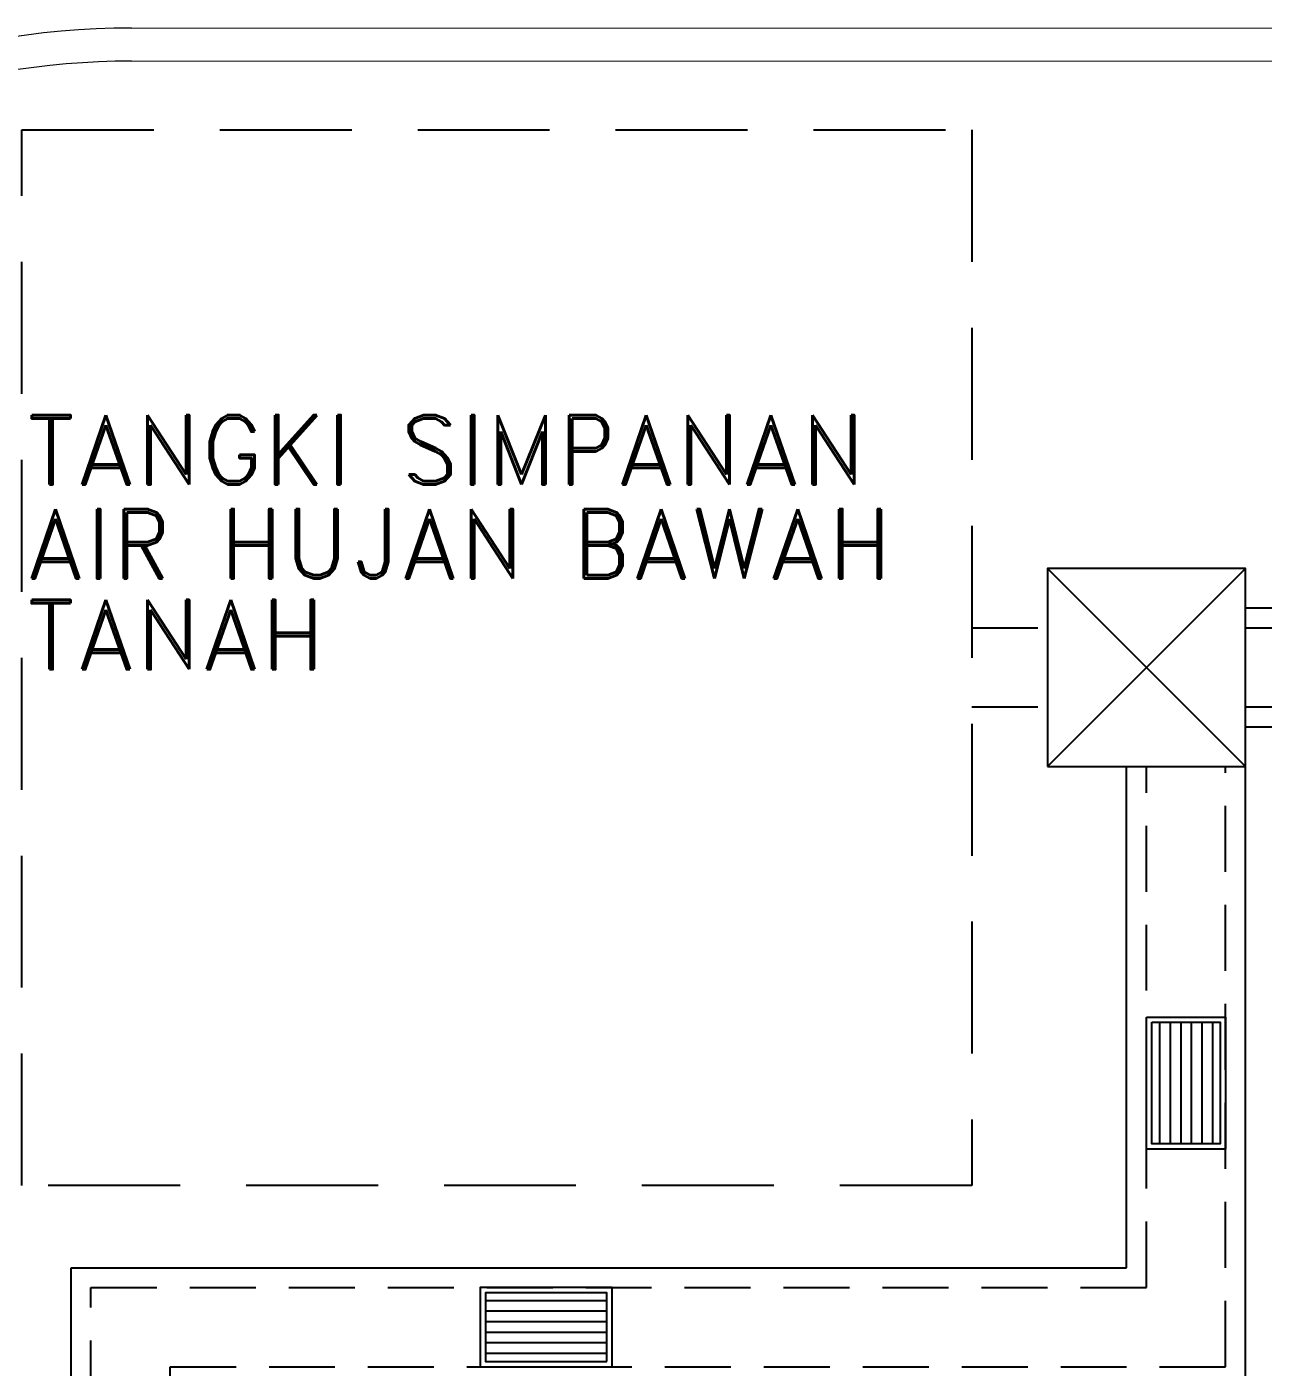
# Model space of a CAD drawing. Header units: inches. Extents: x 16928 to 514628, y -1471 to 241387.
# Drawn here: x 51246 to 55931, y 57609 to 62688 of the extents above; entities that cross this region are included whole.
import ezdxf
from ezdxf.enums import TextEntityAlignment as Align

# ---------------------------------------------------------------- set-up
doc = ezdxf.new("R2010")
doc.units = ezdxf.units.IN
doc.header["$MEASUREMENT"] = 0
doc.linetypes.add('DASHED2', pattern=[0.375, 0.25, -0.125])
doc.linetypes.add('HIDDEN', pattern=[0.375, 0.25, -0.125])
for name, color, linetype in [('drain', 8, 'Continuous'), ('LW', 2, 'Continuous'), ('manhole', 8, 'Continuous'), ('MSGRATING', 8, 'Continuous')]:
    doc.layers.add(name, color=color, linetype=linetype)
doc.layers.add('t3', color=8, linetype='Continuous', lineweight=25)
doc.styles.add('VERDANA1000', font='romand.shx', dxfattribs={"height": 1000})

msp = doc.modelspace()

# ---------------------------------------------------------------- linework, layer by layer
at = {"layer": 'drain', "linetype": 'DASHED2', "ltscale": 1000}
for points in [[(55863.6, 60410.5), (66938.6, 60410.5), (66938.6, 57910.5), (70938.6, 57910.5), (70938.6, 42460.5), (68938.6, 42460.5), (68938.6, 39485.5), (72438.6, 39485.5), (72438.6, 30960.5), (70938.6, 30960.5), (70938.6, 23960.5), (45988.6, 23960.5), (45988.6, 34410.5)], [(54826.9, 60410.5), (55113.6, 60410.5)], [(55863.6, 60110.5), (66638.6, 60110.5), (66638.6, 57610.5), (70638.6, 57610.5), (70638.6, 42760.5), (68638.6, 42760.5), (68638.6, 39185.5), (72138.6, 39185.5), (72138.6, 31260.5), (70638.6, 31260.5), (70638.6, 24260.5), (46288.6, 24260.5), (46288.6, 34110.5)], [(54826.9, 60110.5), (55113.6, 60110.5)], [(45988.6, 34410.5), (49988.6, 34410.5), (49988.6, 39410.5), (53488.6, 39410.5), (53488.6, 42460.5), (51488.6, 42460.5), (51488.6, 57910.5), (55488.6, 57910.5), (55488.6, 59885.5)], [(46288.6, 34110.5), (50288.6, 34110.5), (50288.6, 39110.5), (53788.6, 39110.5), (53788.6, 42760.5), (51788.6, 42760.5), (51788.6, 57610.5), (55788.6, 57610.5), (55788.6, 59885.5)]]:
    msp.add_lwpolyline(points, dxfattribs=at)
at = {"layer": 'LW', "linetype": 'Continuous', "lineweight": 0}
for p, q in [((51642.3, 62682.7), (74497.6, 62687.7)), ((51642.3, 62557.7), (74497.6, 62562.7))]:
    msp.add_line(p, q, dxfattribs=at)
at = {"layer": 'LW'}
for p, q in [((55863.6, 60485.5), (67013.6, 60485.5)), ((55863.6, 57535.5), (55863.6, 60035.5)), ((55863.6, 60035.5), (66563.6, 60035.5)), ((55413.6, 57985.5), (55413.6, 59885.5)), ((51413.6, 42385.5), (51413.6, 57985.5)), ((51413.6, 57985.5), (55413.6, 57985.5))]:
    msp.add_line(p, q, dxfattribs=at)
at = {"layer": 'LW', "linetype": 'HIDDEN', "ltscale": 2000}
msp.add_lwpolyline([(51226.9, 62297), (54826.9, 62297), (54826.9, 58297), (51226.9, 58297)], close=True, dxfattribs=at)
at = {"layer": 'LW', "linetype": 'Continuous', "lineweight": 0}
for radius, end in [(3000, 169.078), (2875, 166.7142)]:
    msp.add_arc((51643, 59682.7), radius, 90.0124, end, dxfattribs=at)
at = {"layer": 'manhole'}
for p, q in [((55113.6, 60635.5), (55863.6, 59885.5)), ((55863.6, 60635.5), (55113.6, 59885.5))]:
    msp.add_line(p, q, dxfattribs=at)
msp.add_lwpolyline([(55113.6, 59885.5), (55863.6, 59885.5), (55863.6, 60635.5), (55113.6, 60635.5)], close=True, dxfattribs=at)
at = {"layer": 'MSGRATING'}
for p, q in [((55538.6, 58915.5), (55538.6, 58455.5)), ((55578.6, 58915.5), (55578.6, 58455.5)), ((55618.6, 58915.5), (55618.6, 58455.5)), ((55658.6, 58915.5), (55658.6, 58455.5)), ((55698.6, 58915.5), (55698.6, 58455.5)), ((55738.6, 58915.5), (55738.6, 58455.5)), ((53443.6, 57860.5), (52983.6, 57860.5)), ((53443.6, 57820.5), (52983.6, 57820.5)), ((53443.6, 57780.5), (52983.6, 57780.5)), ((53443.6, 57740.5), (52983.6, 57740.5)), ((53443.6, 57700.5), (52983.6, 57700.5)), ((53443.6, 57660.5), (52983.6, 57660.5))]:
    msp.add_line(p, q, dxfattribs=at)
for points in [[(55488.6, 58935.5), (55788.6, 58935.5), (55788.6, 58435.5), (55488.6, 58435.5)], [(55508.6, 58915.5), (55768.6, 58915.5), (55768.6, 58455.5), (55508.6, 58455.5)], [(53463.6, 57610.5), (53463.6, 57910.5), (52963.6, 57910.5), (52963.6, 57610.5)], [(53443.6, 57630.5), (53443.6, 57890.5), (52983.6, 57890.5), (52983.6, 57630.5)]]:
    msp.add_lwpolyline(points, close=True, dxfattribs=at)

# ---------------------------------------------------------------- texts
at = {"layer": 't3', "style": 'VERDANA1000'}
for s, p in [('TANGKI SIMPANAN', (51242, 61216.3)), ('AIR HUJAN BAWAH', (51242, 60860.3)), ('TANAH', (51242, 60516))]:
    msp.add_text(s, height=262.5, dxfattribs=at).set_placement(p, align=Align.TOP_LEFT)

doc.saveas('drawing.dxf')
